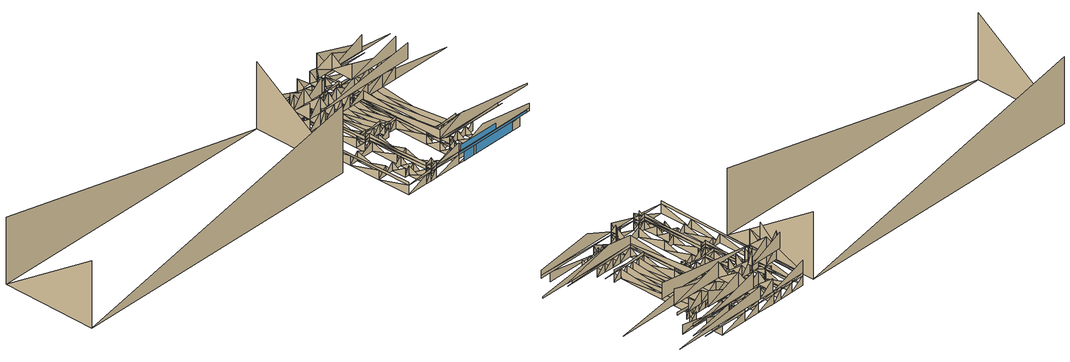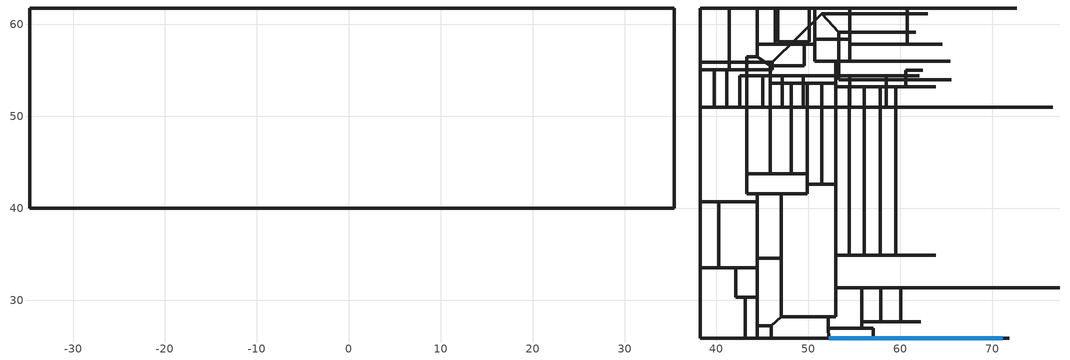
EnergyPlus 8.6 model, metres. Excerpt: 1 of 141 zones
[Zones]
Surface
 wall outside (Wall_Exterior): -34.7,40,0 35.4,40,0 35.4,40,15.24; -34.7,61.78,0 -34.7,40,0 -34.7,40,15.24; 35.4,61.78,0 -34.7,61.78,0 -34.7,61.78,15.24; 35.4,40,0 35.4,61.78,0 35.4,61.78,15.24; 38.22,33.5,0 38.22,25.88,0 38.22,25.88,2.13; 38.22,25.88,0 43.15,25.88,0 43.15,25.88,2.13; 38.22,25.88,2.13 44.44,25.88,2.13 44.44,25.88,2.82; 38.22,61.78,2.13 38.22,25.88,2.13 38.22,25.88,2.82; 38.22,40.72,0 38.22,33.5,0 38.22,33.5,2.13; 38.22,50.96,0 38.22,40.72,0 38.22,40.72,2.13; 38.22,61.78,0 38.22,50.96,0 38.22,50.96,2.13; 38.22,50.96,2.82 41.12,50.96,2.82 41.12,50.96,5.71; 38.22,55.08,2.82 38.22,50.96,2.82 38.22,50.96,5.71; 38.22,50.96,5.71 41.12,50.96,5.71 41.12,50.96,9.37; 38.22,55.08,5.71 38.22,50.96,5.71 38.22,50.96,9.37; 38.22,61.78,2.82 38.22,55.08,2.82 38.22,55.08,5.71; 38.22,55.08,5.71 41.12,55.08,5.71 41.12,55.08,9.37; 38.22,55.9,5.71 38.22,55.08,5.71 38.22,55.08,9.37; 41.12,55.08,5.71 38.22,55.08,5.71 38.22,55.08,9.37; 46.05,55.9,5.71 38.22,55.9,5.71 38.22,55.9,9.37; 41.4,61.78,0 38.22,61.78,0 38.22,61.78,2.13; 41.4,61.78,2.13 38.22,61.78,2.13 38.22,61.78,2.82; 46.65,61.78,2.82 38.22,61.78,2.82 38.22,61.78,5.71; 39.75,55.08,0 41.4,55.08,0 41.4,55.08,2.13; 41.12,55.08,0 39.75,55.08,0 39.75,55.08,2.13; 41.12,50.96,2.82 42.55,50.96,2.82 42.55,50.96,5.71; 41.12,50.96,5.71 65.54,50.96,5.71 65.54,50.96,9.37; 41.4,55.08,0 41.12,55.08,0 41.12,55.08,2.13; 44.44,61.78,0 41.4,61.78,0 41.4,61.78,2.13; 44.44,61.78,2.13 41.4,61.78,2.13 41.4,61.78,2.82; 42.55,50.96,2.82 45.04,50.96,2.82 45.04,50.96,5.71; 43.15,25.88,0 44.44,25.88,0 44.44,25.88,2.13; 43.31,41.58,2.13 43.31,50.96,2.13 43.31,50.96,2.82; 43.31,43.77,2.13 43.31,41.58,2.13 43.31,41.58,2.82; 49.9,43.77,2.13 43.31,43.77,2.13 43.31,43.77,2.82; 43.31,43.77,2.13 45.87,43.77,2.13 45.87,43.77,2.82; 43.31,56.48,2.13 43.31,43.77,2.13 43.31,43.77,2.82; 43.31,50.96,2.13 43.31,56.48,2.13 43.31,56.48,2.82; 53.01,50.96,2.82 43.31,50.96,2.82 43.31,50.96,3.53; 44.44,25.88,0 45.97,25.88,0 45.97,25.88,2.13; 44.44,25.88,2.13 44.44,41.58,2.13 44.44,41.58,2.82; 44.44,27.22,2.13 44.44,25.88,2.13 44.44,25.88,2.82; 44.44,25.88,2.13 45.97,25.88,2.13 45.97,25.88,2.82; 44.44,25.88,2.82 44.44,41.58,2.82 44.44,41.58,3.69; 44.44,27.22,2.82 44.44,25.88,2.82 44.44,25.88,3.69; 44.44,25.88,2.82 45.97,25.88,2.82 45.97,25.88,3.9; 44.44,41.58,2.13 44.44,27.22,2.13 44.44,27.22,2.82; 44.44,41.58,2.82 44.44,27.22,2.82 44.44,27.22,3.69; 44.44,57.81,2.13 46.42,57.81,2.13 46.42,57.81,2.82; 50.69,57.81,2.13 44.44,57.81,2.13 44.44,57.81,2.82; 46.42,61.78,0 44.44,61.78,0 44.44,61.78,2.13; 46.42,61.78,2.13 44.44,61.78,2.13 44.44,61.78,2.82; 45.04,50.96,2.82 47.16,50.96,2.82 47.16,50.96,5.71; 45.87,53.58,2.13 45.87,43.77,2.13 45.87,43.77,2.82; 45.87,43.77,2.13 49.9,43.77,2.13 49.9,43.77,2.82; 45.87,43.77,2.13 45.87,55.47,2.13 45.87,55.47,2.82; 45.87,55.47,2.13 45.87,53.58,2.13 45.87,53.58,2.82; 45.97,25.88,0 52.19,25.88,0 52.19,25.88,2.13; 45.97,25.88,2.13 52.19,25.88,2.13 52.19,25.88,2.82; 45.97,25.88,2.82 52.19,25.88,2.82 52.19,25.88,4.77; 51.46,61.14,5.71 46.05,55.9,5.71 46.05,55.9,9.37; 46.42,57.81,2.13 49.53,57.81,2.13 49.53,57.81,2.82; 50.69,61.78,0 46.42,61.78,0 46.42,61.78,2.13; 50.69,61.78,2.13 46.42,61.78,2.13 46.42,61.78,2.82; 50.08,61.78,2.82 46.65,61.78,2.82 46.65,61.78,5.71; 47.16,50.96,2.82 49.47,50.96,2.82 49.47,50.96,5.71; 49.47,50.96,2.82 54.48,50.96,2.82 54.48,50.96,5.71; 49.53,57.81,2.13 50.69,57.81,2.13 50.69,57.81,2.82; 72.67,61.78,2.82 50.08,61.78,2.82 50.08,61.78,5.71; 54.53,61.78,0 50.69,61.78,0 50.69,61.78,2.13; 54.53,61.78,2.13 50.69,61.78,2.13 50.69,61.78,2.82; 62.97,61.14,5.71 51.46,61.14,5.71 51.46,61.14,9.37; 52.19,25.88,0 57.06,25.88,0 57.06,25.88,2.13; 52.19,25.88,2.13 71.84,25.88,2.13 71.84,25.88,2.82; 52.19,25.88,2.82 71.84,25.88,2.82 71.84,25.88,3.91 58.95,25.88,5.71; 53.01,31.36,2.13 53.01,28.16,2.13 53.01,28.16,2.82; 53.01,28.16,2.13 53.01,42.58,2.13 53.01,42.58,2.82; 53.01,28.16,2.82 53.01,50.96,2.82 53.01,50.96,4.88; 53.01,31.36,2.82 53.01,28.16,2.82 53.01,28.16,4.88; 70.44,31.36,2.13 53.01,31.36,2.13 53.01,31.36,2.82; 53.01,34.87,2.13 53.01,31.36,2.13 53.01,31.36,2.82; 53.01,31.36,2.13 69.13,31.36,2.13 69.13,31.36,2.82; 53.01,31.36,2.82 77.34,31.36,2.82 77.34,31.36,3.15 58.95,31.36,5.71; 53.01,50.96,2.82 53.01,31.36,2.82 53.01,31.36,4.88; 70.44,31.36,2.82 53.01,31.36,2.82 53.01,31.36,4.88 58.95,31.36,5.71; 53.01,53.19,2.13 53.01,34.87,2.13 53.01,34.87,2.82; 53.01,34.87,2.13 61.24,34.87,2.13 61.24,34.87,2.82; 63.86,34.87,2.13 53.01,34.87,2.13 53.01,34.87,2.82; 53.01,42.58,2.13 53.01,53.58,2.13 53.01,53.58,2.82; 76.57,50.96,2.82 53.01,50.96,2.82 53.01,50.96,4.88 58.95,50.96,5.71; 61.24,53.19,2.13 53.01,53.19,2.13 53.01,53.19,2.82; 53.01,53.19,2.13 63.86,53.19,2.13 63.86,53.19,2.82; 53.01,53.58,2.13 53.01,53.19,2.13 53.01,53.19,2.82; 54.48,50.96,2.82 58.47,50.96,2.82 58.47,50.96,5.71; 64.56,57.81,0 54.53,57.81,0 54.53,57.81,2.13; 54.53,57.81,0 60.74,57.81,0 60.74,57.81,2.13; 54.53,57.81,2.13 54.53,58.37,2.13 54.53,58.37,2.82; 54.53,61.78,2.13 54.53,57.81,2.13 54.53,57.81,2.82; 54.53,58.37,2.13 54.53,61.78,2.13 54.53,61.78,2.82; 60.74,61.78,0 54.53,61.78,0 54.53,61.78,2.13; 65.46,61.78,2.13 54.53,61.78,2.13 54.53,61.78,2.82; 57.06,25.88,0 69.19,25.88,0 69.19,25.88,2.13; 58.47,50.96,2.82 62.09,50.96,2.82 62.09,50.96,5.71
 wall outside (Hole): 40.26,33.5,0 38.22,33.5,0 38.22,33.5,2.13; 38.22,33.5,0 40.26,33.5,0 40.26,33.5,2.13; 40.26,40.72,0 38.22,40.72,0 38.22,40.72,2.13; 38.22,40.72,0 40.26,40.72,0 40.26,40.72,2.13; 39.75,50.96,0 38.22,50.96,0 38.22,50.96,2.13; 38.22,50.96,0 39.75,50.96,0 39.75,50.96,2.13; 41.12,55.08,2.82 38.22,55.08,2.82 38.22,55.08,5.71; 38.22,55.08,2.82 41.12,55.08,2.82 41.12,55.08,5.71; 41.12,50.96,0 39.75,50.96,0 39.75,50.96,2.13; 39.75,50.96,0 39.75,55.08,0 39.75,55.08,2.13; 39.75,55.08,0 39.75,50.96,0 39.75,50.96,2.13; 39.75,50.96,0 41.12,50.96,0 41.12,50.96,2.13; 42.09,33.5,0 40.26,33.5,0 40.26,33.5,2.13; 40.26,40.72,0 40.26,33.5,0 40.26,33.5,2.13; 40.26,33.5,0 42.09,33.5,0 42.09,33.5,2.13; 40.26,33.5,0 40.26,40.72,0 40.26,40.72,2.13; 44.44,40.72,0 40.26,40.72,0 40.26,40.72,2.13; 40.26,40.72,0 44.44,40.72,0 44.44,40.72,2.13; 43.31,50.96,0 41.12,50.96,0 41.12,50.96,2.13; 41.12,55.08,0 41.12,50.96,0 41.12,50.96,2.13; 41.12,50.96,0 43.31,50.96,0 43.31,50.96,2.13; 41.12,50.96,0 41.12,55.08,0 41.12,55.08,2.13; 41.12,55.08,2.13 41.12,50.96,2.13 41.12,50.96,2.82; 41.12,50.96,2.13 43.31,50.96,2.13 43.31,50.96,2.82; 41.12,50.96,2.13 41.12,55.08,2.13 41.12,55.08,2.82; 43.31,50.96,2.13 41.12,50.96,2.13 41.12,50.96,2.82; 41.12,50.96,2.82 41.12,55.08,2.82 41.12,55.08,5.71; 41.12,55.08,2.82 41.12,50.96,2.82 41.12,50.96,5.71; 41.12,50.96,5.71 41.12,55.08,5.71 41.12,55.08,9.37; 41.12,55.08,5.71 41.12,50.96,5.71 41.12,50.96,9.37; 41.4,55.08,2.13 41.12,55.08,2.13 41.12,55.08,2.82; 41.12,55.08,2.13 41.4,55.08,2.13 41.4,55.08,2.82; 41.12,55.08,5.71 46.05,55.08,5.71 46.05,55.08,9.37; 46.05,55.08,5.71 41.12,55.08,5.71 41.12,55.08,9.37; 41.4,55.08,0 41.4,61.78,0 41.4,61.78,2.13; 41.4,61.78,0 41.4,55.08,0 41.4,55.08,2.13; 41.4,61.78,2.13 41.4,55.08,2.13 41.4,55.08,2.82; 41.4,55.08,2.13 41.4,61.78,2.13 41.4,61.78,2.82; 42.09,33.5,0 42.09,30.31,0 42.09,30.31,2.13; 42.09,30.31,0 43.15,30.31,0 43.15,30.31,2.13; 43.15,30.31,0 42.09,30.31,0 42.09,30.31,2.13; 42.09,30.31,0 42.09,33.5,0 42.09,33.5,2.13; 44.44,33.5,0 42.09,33.5,0 42.09,33.5,2.13; 42.09,33.5,0 44.44,33.5,0 44.44,33.5,2.13; 42.55,54.44,2.82 42.55,50.96,2.82 42.55,50.96,5.71; 42.55,50.96,2.82 42.55,54.44,2.82 42.55,54.44,5.71; 45.04,54.44,2.82 42.55,54.44,2.82 42.55,54.44,5.71; 42.55,54.44,2.82 45.04,54.44,2.82 45.04,54.44,5.71; 43.15,25.88,0 43.15,30.31,0 43.15,30.31,2.13; 43.15,30.31,0 43.15,25.88,0 43.15,25.88,2.13; 43.15,30.31,0 44.44,30.31,0 44.44,30.31,2.13; 44.44,30.31,0 43.15,30.31,0 43.15,30.31,2.13; 43.31,43.77,0 43.31,41.58,0 43.31,41.58,2.13; 43.31,41.58,0 44.44,41.58,0 44.44,41.58,2.13; 44.44,41.58,0 43.31,41.58,0 43.31,41.58,2.13; 43.31,41.58,0 43.31,43.77,0 43.31,43.77,2.13; 44.44,41.58,2.13 43.31,41.58,2.13 43.31,41.58,2.82; 43.31,41.58,2.13 44.44,41.58,2.13 44.44,41.58,2.82; 43.31,50.96,2.82 43.31,41.58,2.82 43.31,41.58,3.53; 43.31,41.58,2.82 44.44,41.58,2.82 44.44,41.58,3.69; 44.44,41.58,2.82 43.31,41.58,2.82 43.31,41.58,3.53; 43.31,41.58,2.82 43.31,50.96,2.82 43.31,50.96,3.53; 43.31,50.96,0 43.31,43.77,0 43.31,43.77,2.13; 43.31,43.77,0 45.87,43.77,0 45.87,43.77,2.13; 45.87,43.77,0 43.31,43.77,0 43.31,43.77,2.13; 43.31,43.77,0 43.31,50.96,0 43.31,50.96,2.13; 45.87,50.96,0 43.31,50.96,0 43.31,50.96,2.13; 43.31,50.96,0 45.87,50.96,0 45.87,50.96,2.13; 43.31,56.48,0 43.31,50.96,0 43.31,50.96,2.13; 43.31,50.96,0 43.31,56.48,0 43.31,56.48,2.13; 44.44,56.48,0 43.31,56.48,0 43.31,56.48,2.13; 43.31,56.48,0 44.44,56.48,0 44.44,56.48,2.13; 43.31,56.48,2.13 44.44,56.48,2.13 44.44,56.48,2.82; 44.44,56.48,2.13 43.31,56.48,2.13 43.31,56.48,2.82; 44.44,25.88,0 44.44,27.22,0 44.44,27.22,2.13; 44.44,27.22,0 44.44,25.88,0 44.44,25.88,2.13; 44.44,30.31,0 44.44,27.22,0 44.44,27.22,2.13; 44.44,27.22,0 45.97,27.22,0 45.97,27.22,2.13; 44.44,27.22,0 44.44,30.31,0 44.44,30.31,2.13; 45.97,27.22,0 44.44,27.22,0 44.44,27.22,2.13; 44.44,27.22,2.13 45.97,27.22,2.13 45.97,27.22,2.82; 45.97,27.22,2.13 44.44,27.22,2.13 44.44,27.22,2.82; 44.44,27.22,2.82 45.97,27.22,2.82 45.97,27.22,3.9; 45.97,27.22,2.82 44.44,27.22,2.82 44.44,27.22,3.69; 44.44,30.31,0 44.44,33.5,0 44.44,33.5,2.13; 44.44,33.5,0 44.44,30.31,0 44.44,30.31,2.13; 44.44,34.57,0 44.44,33.5,0 44.44,33.5,2.13; 44.44,33.5,0 44.44,34.57,0 44.44,34.57,2.13; 47.06,34.57,0 44.44,34.57,0 44.44,34.57,2.13; 44.44,34.57,0 47.06,34.57,0 47.06,34.57,2.13; 44.44,40.72,0 44.44,34.57,0 44.44,34.57,2.13; 44.44,34.57,0 44.44,40.72,0 44.44,40.72,2.13; 44.44,41.58,0 44.44,40.72,0 44.44,40.72,2.13; 44.44,40.72,0 44.44,41.58,0 44.44,41.58,2.13; 44.44,41.58,0 47.06,41.58,0 47.06,41.58,2.13; 47.06,41.58,0 44.44,41.58,0 44.44,41.58,2.13; 45.87,55.47,0 44.44,56.48,0 44.44,56.48,2.13; 44.44,57.81,0 44.44,56.48,0 44.44,56.48,2.13; 44.44,56.48,0 45.87,55.47,0 45.87,55.47,2.13; 44.44,56.48,0 44.44,57.81,0 44.44,57.81,2.13; 44.44,56.48,2.13 44.44,57.81,2.13 44.44,57.81,2.82; 44.44,57.81,2.13 44.44,56.48,2.13 44.44,56.48,2.82; 44.44,56.48,2.13 45.87,55.47,2.13 45.87,55.47,2.82; 45.87,55.47,2.13 44.44,56.48,2.13 44.44,56.48,2.82; 46.42,57.81,0 44.44,57.81,0 44.44,57.81,2.13; 44.44,57.81,0 44.44,61.78,0 44.44,61.78,2.13; 44.44,57.81,0 46.42,57.81,0 46.42,57.81,2.13; 44.44,61.78,0 44.44,57.81,0 44.44,57.81,2.13; 44.44,61.78,2.13 44.44,57.81,2.13 44.44,57.81,2.82; 44.44,57.81,2.13 44.44,61.78,2.13 44.44,61.78,2.82; 45.04,50.96,2.82 45.04,54.44,2.82 45.04,54.44,5.71; 45.04,54.44,2.82 45.04,50.96,2.82 45.04,50.96,5.71; 47.16,54.44,2.82 45.04,54.44,2.82 45.04,54.44,5.71; 45.04,54.44,2.82 47.16,54.44,2.82 47.16,54.44,5.71; 45.87,50.96,0 45.87,43.77,0 45.87,43.77,2.13; 45.87,43.77,0 48.13,43.77,0 48.13,43.77,2.13; 45.87,43.77,0 45.87,50.96,0 45.87,50.96,2.13; 48.13,43.77,0 45.87,43.77,0 45.87,43.77,2.13; 45.87,53.58,0 45.87,50.96,0 45.87,50.96,2.13; 45.87,50.96,0 45.87,53.58,0 45.87,53.58,2.13; 48.13,53.58,0 45.87,53.58,0 45.87,53.58,2.13; 45.87,55.47,0 45.87,53.58,0 45.87,53.58,2.13; 45.87,53.58,0 48.13,53.58,0 48.13,53.58,2.13; 45.87,53.58,0 45.87,55.47,0 45.87,55.47,2.13; 53.01,53.58,2.13 45.87,53.58,2.13 45.87,53.58,2.82; 45.87,53.58,2.13 53.01,53.58,2.13 53.01,53.58,2.82; 49.53,55.47,0 45.87,55.47,0 45.87,55.47,2.13; 45.87,55.47,0 49.53,55.47,0 49.53,55.47,2.13; 45.97,27.22,0 45.97,25.88,0 45.97,25.88,2.13; 45.97,25.88,0 45.97,27.22,0 45.97,27.22,2.13; 45.97,27.22,2.13 45.97,25.88,2.13 45.97,25.88,2.82; 45.97,25.88,2.13 45.97,27.22,2.13 45.97,27.22,2.82; 45.97,27.22,2.82 45.97,25.88,2.82 45.97,25.88,3.9; 45.97,25.88,2.82 45.97,27.22,2.82 45.97,27.22,3.9; 47.06,28.16,0 45.97,27.22,0 45.97,27.22,2.13; 45.97,27.22,0 47.06,28.16,0 47.06,28.16,2.13; 46.05,55.08,5.71 46.05,55.9,5.71 46.05,55.9,9.37; 46.05,55.9,5.71 46.05,55.08,5.71 46.05,55.08,9.37; 49.53,57.81,0 46.42,57.81,0 46.42,57.81,2.13; 46.42,57.81,0 46.42,61.78,0 46.42,61.78,2.13; 46.42,61.78,0 46.42,57.81,0 46.42,57.81,2.13; 46.42,57.81,0 49.53,57.81,0 49.53,57.81,2.13; 46.42,61.78,2.13 46.42,57.81,2.13 46.42,57.81,2.82; 46.42,57.81,2.13 46.42,61.78,2.13 46.42,61.78,2.82; 46.65,58.09,2.82 50.08,58.09,2.82 50.08,58.09,5.71; 46.65,61.78,2.82 46.65,58.09,2.82 46.65,58.09,5.71; 46.65,58.09,2.82 46.65,61.78,2.82 46.65,61.78,5.71; 50.08,58.09,2.82 46.65,58.09,2.82 46.65,58.09,5.71; 47.06,34.57,0 47.06,28.16,0 47.06,28.16,2.13; 47.06,28.16,0 52.18,28.16,0 52.18,28.16,2.13; 52.18,28.16,0 47.06,28.16,0 47.06,28.16,2.13; 47.06,28.16,0 47.06,34.57,0 47.06,34.57,2.13; 47.06,41.58,0 47.06,34.57,0 47.06,34.57,2.13; 47.06,34.57,0 47.06,41.58,0 47.06,41.58,2.13; 49.9,41.58,0 47.06,41.58,0 47.06,41.58,2.13; 47.06,41.58,0 49.9,41.58,0 49.9,41.58,2.13; 47.16,50.96,2.82 47.16,54.44,2.82 47.16,54.44,5.71; 47.16,54.44,2.82 47.16,50.96,2.82 47.16,50.96,5.71; 49.47,54.44,2.82 47.16,54.44,2.82 47.16,54.44,5.71; 47.16,54.44,2.82 49.47,54.44,2.82 49.47,54.44,5.71; 48.13,53.58,0 48.13,43.77,0 48.13,43.77,2.13; 48.13,43.77,0 49.9,43.77,0 49.9,43.77,2.13; 48.13,43.77,0 48.13,53.58,0 48.13,53.58,2.13; 49.9,43.77,0 48.13,43.77,0 48.13,43.77,2.13; 49.9,53.58,0 48.13,53.58,0 48.13,53.58,2.13; 48.13,53.58,0 49.9,53.58,0 49.9,53.58,2.13; 49.47,50.96,2.82 49.47,54.44,2.82 49.47,54.44,5.71; 49.47,54.44,2.82 49.47,50.96,2.82 49.47,50.96,5.71; 54.48,54.44,2.82 49.47,54.44,2.82 49.47,54.44,5.71; 49.47,54.44,2.82 54.48,54.44,2.82 54.48,54.44,5.71; 49.53,57.81,0 49.53,55.47,0 49.53,55.47,2.13; 49.53,55.47,0 49.53,57.81,0 49.53,57.81,2.13; 50.69,57.81,0 49.53,57.81,0 49.53,57.81,2.13; 49.53,57.81,0 50.69,57.81,0 50.69,57.81,2.13; 49.9,42.58,0 49.9,41.58,0 49.9,41.58,2.13; 49.9,41.58,0 49.9,42.58,0 49.9,42.58,2.13; 49.9,43.77,0 49.9,42.58,0 49.9,42.58,2.13; 49.9,42.58,0 51.47,42.58,0 51.47,42.58,2.13; 51.47,42.58,0 49.9,42.58,0 49.9,42.58,2.13; 49.9,42.58,0 49.9,43.77,0 49.9,43.77,2.13; 53.01,42.58,2.13 49.9,42.58,2.13 49.9,42.58,2.82; 49.9,42.58,2.13 49.9,43.77,2.13 49.9,43.77,2.82; 49.9,43.77,2.13 49.9,42.58,2.13 49.9,42.58,2.82; 49.9,42.58,2.13 53.01,42.58,2.13 53.01,42.58,2.82; 49.9,43.77,0 49.9,53.58,0 49.9,53.58,2.13; 49.9,53.58,0 49.9,43.77,0 49.9,43.77,2.13; 51.47,53.58,0 49.9,53.58,0 49.9,53.58,2.13; 49.9,53.58,0 51.47,53.58,0 51.47,53.58,2.13; 50.08,58.09,2.82 50.08,61.78,2.82 50.08,61.78,5.71; 50.08,61.78,2.82 50.08,58.09,2.82 50.08,58.09,5.71; 53.01,55.99,0 50.69,55.99,0 50.69,55.99,2.13; 50.69,55.99,0 50.69,57.81,0 50.69,57.81,2.13; 50.69,57.81,0 50.69,55.99,0 50.69,55.99,2.13; 50.69,55.99,0 53.01,55.99,0 53.01,55.99,2.13; 50.69,58.37,0 50.69,57.81,0 50.69,57.81,2.13; 50.69,57.81,0 50.69,58.37,0 50.69,58.37,2.13; 50.69,57.81,2.13 50.69,58.37,2.13 50.69,58.37,2.82; 50.69,58.37,2.13 50.69,57.81,2.13 50.69,57.81,2.82; 54.53,58.37,0 50.69,58.37,0 50.69,58.37,2.13; 50.69,58.37,0 50.69,61.78,0 50.69,61.78,2.13; 50.69,58.37,0 54.53,58.37,0 54.53,58.37,2.13; 50.69,61.78,0 50.69,58.37,0 50.69,58.37,2.13; 50.69,58.37,2.13 50.69,61.78,2.13 50.69,61.78,2.82; 50.69,58.37,2.13 54.53,58.37,2.13 54.53,58.37,2.82; 50.69,61.78,2.13 50.69,58.37,2.13 50.69,58.37,2.82; 54.53,58.37,2.13 50.69,58.37,2.13 50.69,58.37,2.82; 51.46,61.14,5.71 53.31,59.13,5.71 53.31,59.13,9.37; 53.31,59.13,5.71 51.46,61.14,5.71 51.46,61.14,9.37; 51.47,42.58,0 51.47,53.58,0 51.47,53.58,2.13; 51.47,53.58,0 51.47,42.58,0 51.47,42.58,2.13; 51.47,42.58,0 53.01,42.58,0 53.01,42.58,2.13; 53.01,42.58,0 51.47,42.58,0 51.47,42.58,2.13; 53.01,53.58,0 51.47,53.58,0 51.47,53.58,2.13; 51.47,53.58,0 53.01,53.58,0 53.01,53.58,2.13; 55.81,26.95,0 52.18,26.95,0 52.18,26.95,2.13; 52.18,26.95,0 52.19,25.88,0 52.19,25.88,2.13; 52.18,28.16,0 52.18,26.95,0 52.18,26.95,2.13; 52.18,26.95,0 55.81,26.95,0 55.81,26.95,2.13; 52.18,26.95,0 52.18,28.16,0 52.18,28.16,2.13; 52.19,25.88,0 52.18,26.95,0 52.18,26.95,2.13; 52.18,28.16,2.13 52.18,26.95,2.13 52.18,26.95,2.82; 52.18,26.95,2.13 52.19,25.88,2.13 52.19,25.88,2.82; 52.18,26.95,2.13 52.18,28.16,2.13 52.18,28.16,2.82; 52.19,25.88,2.13 52.18,26.95,2.13 52.18,26.95,2.82; 52.18,26.95,2.82 52.18,28.16,2.82 52.18,28.16,4.77; 52.19,25.88,2.82 52.18,26.95,2.82 52.18,26.95,4.77; 52.18,28.16,2.82 52.18,26.95,2.82 52.18,26.95,4.77; 52.18,26.95,2.82 52.19,25.88,2.82 52.19,25.88,4.77; 53.01,28.16,0 52.18,28.16,0 52.18,28.16,2.13; 52.18,28.16,0 53.01,28.16,0 53.01,28.16,2.13; 53.01,28.16,2.13 52.18,28.16,2.13 52.18,28.16,2.82; 52.18,28.16,2.13 53.01,28.16,2.13 53.01,28.16,2.82; 52.18,28.16,2.82 53.01,28.16,2.82 53.01,28.16,4.88; 53.01,28.16,2.82 52.18,28.16,2.82 52.18,28.16,4.77; 53.01,31.36,0 53.01,28.16,0 53.01,28.16,2.13; 53.01,28.16,0 53.01,31.36,0 53.01,31.36,2.13; 55.81,31.36,0 53.01,31.36,0 53.01,31.36,2.13; 53.01,34.87,0 53.01,31.36,0 53.01,31.36,2.13; 53.01,31.36,0 55.81,31.36,0 55.81,31.36,2.13; 53.01,31.36,0 53.01,34.87,0 53.01,34.87,2.13; 53.01,42.58,0 53.01,34.87,0 53.01,34.87,2.13; 53.01,34.87,0 54.45,34.87,0 54.45,34.87,2.13; 54.45,34.87,0 53.01,34.87,0 53.01,34.87,2.13; 53.01,34.87,0 53.01,42.58,0 53.01,42.58,2.13; 53.01,42.58,0 53.01,53.19,0 53.01,53.19,2.13; 53.01,53.19,0 53.01,42.58,0 53.01,42.58,2.13; 53.01,53.19,0 53.01,53.58,0 53.01,53.58,2.13; 54.45,53.19,0 53.01,53.19,0 53.01,53.19,2.13; 53.01,53.58,0 53.01,53.19,0 53.01,53.19,2.13; 53.01,53.19,0 54.45,53.19,0 54.45,53.19,2.13; 53.01,53.58,0 53.01,55.99,0 53.01,55.99,2.13; 53.01,55.99,0 53.01,53.58,0 53.01,53.58,2.13; 54.53,55.99,0 53.01,55.99,0 53.01,55.99,2.13; 53.01,55.99,0 54.53,55.99,0 54.53,55.99,2.13; 53.31,54,5.71 53.31,59.13,5.71 53.31,59.13,9.37; 65.54,54,5.71 53.31,54,5.71 53.31,54,9.37; 53.31,54,5.71 65.54,54,5.71 65.54,54,9.37; 53.31,59.13,5.71 53.31,54,5.71 53.31,54,9.37; 53.31,59.13,5.71 61.69,59.13,5.71 61.69,59.13,9.37; 61.69,59.13,5.71 53.31,59.13,5.71 53.31,59.13,9.37; 54.45,34.87,0 54.45,53.19,0 54.45,53.19,2.13; 54.45,53.19,0 54.45,34.87,0 54.45,34.87,2.13; 54.45,34.87,0 56.1,34.87,0 56.1,34.87,2.13; 56.1,34.87,0 54.45,34.87,0 54.45,34.87,2.13; 56.1,53.19,0 54.45,53.19,0 54.45,53.19,2.13; 54.45,53.19,0 56.1,53.19,0 56.1,53.19,2.13; 54.48,50.96,2.82 54.48,54.44,2.82 54.48,54.44,5.71; 54.48,54.44,2.82 54.48,50.96,2.82 54.48,50.96,5.71; 58.47,54.44,2.82 54.48,54.44,2.82 54.48,54.44,5.71; 54.48,54.44,2.82 58.47,54.44,2.82 58.47,54.44,5.71; 65.46,55.99,0 54.53,55.99,0 54.53,55.99,2.13; 54.53,57.81,0 54.53,55.99,0 54.53,55.99,2.13; 54.53,55.99,0 65.46,55.99,0 65.46,55.99,2.13; 54.53,55.99,0 54.53,57.81,0 54.53,57.81,2.13; 54.53,57.81,0 54.53,58.37,0 54.53,58.37,2.13; 54.53,58.37,0 54.53,57.81,0 54.53,57.81,2.13; 64.56,57.81,2.13 54.53,57.81,2.13 54.53,57.81,2.82; 54.53,57.81,2.13 64.56,57.81,2.13 64.56,57.81,2.82; 54.53,58.37,0 54.53,61.78,0 54.53,61.78,2.13; 54.53,61.78,0 54.53,58.37,0 54.53,58.37,2.13; 57.06,26.95,0 55.81,26.95,0 55.81,26.95,2.13; 55.81,26.95,0 55.81,27.64,0 55.81,27.64,2.13; 55.81,27.64,0 55.81,26.95,0 55.81,26.95,2.13; 55.81,26.95,0 57.06,26.95,0 57.06,26.95,2.13; 55.81,27.64,0 55.81,31.36,0 55.81,31.36,2.13; 57.88,27.64,0 55.81,27.64,0 55.81,27.64,2.13; 55.81,31.36,0 55.81,27.64,0 55.81,27.64,2.13; 55.81,27.64,0 57.88,27.64,0 57.88,27.64,2.13; 55.81,31.36,0 57.88,31.36,0 57.88,31.36,2.13; 57.88,31.36,0 55.81,31.36,0 55.81,31.36,2.13; 56.1,34.87,0 56.1,53.19,0 56.1,53.19,2.13; 56.1,53.19,0 56.1,34.87,0 56.1,34.87,2.13; 56.1,34.87,0 57.84,34.87,0 57.84,34.87,2.13; 57.84,34.87,0 56.1,34.87,0 56.1,34.87,2.13; 57.84,53.19,0 56.1,53.19,0 56.1,53.19,2.13; 56.1,53.19,0 57.84,53.19,0 57.84,53.19,2.13; 57.06,25.88,0 57.06,26.95,0 57.06,26.95,2.13; 57.06,26.95,0 57.06,25.88,0 57.06,25.88,2.13; 57.84,34.87,0 57.84,53.19,0 57.84,53.19,2.13; 57.84,53.19,0 57.84,34.87,0 57.84,34.87,2.13; 57.84,34.87,0 59.49,34.87,0 59.49,34.87,2.13; 59.49,34.87,0 57.84,34.87,0 57.84,34.87,2.13; 59.49,53.19,0 57.84,53.19,0 57.84,53.19,2.13; 57.84,53.19,0 59.49,53.19,0 59.49,53.19,2.13; 57.88,31.36,0 57.88,27.64,0 57.88,27.64,2.13; 57.88,27.64,0 60.05,27.64,0 60.05,27.64,2.13; 60.05,27.64,0 57.88,27.64,0 57.88,27.64,2.13; 57.88,27.64,0 57.88,31.36,0 57.88,31.36,2.13; 57.88,31.36,0 60.05,31.36,0 60.05,31.36,2.13; 60.05,31.36,0 57.88,31.36,0 57.88,31.36,2.13; 58.47,50.96,2.82 58.47,54.44,2.82 58.47,54.44,5.71; 58.47,54.44,2.82 58.47,50.96,2.82 58.47,50.96,5.71; 62.09,54.44,2.82 58.47,54.44,2.82 58.47,54.44,5.71; 58.47,54.44,2.82 62.09,54.44,2.82 62.09,54.44,5.71; 59.49,34.87,0 59.49,53.19,0 59.49,53.19,2.13; 59.49,53.19,0 59.49,34.87,0 59.49,34.87,2.13; 59.49,34.87,0 61.24,34.87,0 61.24,34.87,2.13; 61.24,34.87,0 59.49,34.87,0 59.49,34.87,2.13; 60.58,53.19,0 59.49,53.19,0 59.49,53.19,2.13; 59.49,53.19,0 60.58,53.19,0 60.58,53.19,2.13; 60.05,27.64,0 60.05,31.36,0 60.05,31.36,2.13; 60.05,31.36,0 60.05,27.64,0 60.05,27.64,2.13; 60.05,27.64,0 62.21,27.64,0 62.21,27.64,2.13; 62.21,27.64,0 60.05,27.64,0 60.05,27.64,2.13; 60.05,31.36,0 62.21,31.36,0 62.21,31.36,2.13; 62.21,31.36,0 60.05,31.36,0 60.05,31.36,2.13; 61.24,53.19,0 60.58,53.19,0 60.58,53.19,2.13; 60.58,53.19,0 60.58,55.02,0 60.58,55.02,2.13; 60.58,55.02,0 60.58,53.19,0 60.58,53.19,2.13; 60.58,53.19,0 61.24,53.19,0 61.24,53.19,2.13; 60.58,55.02,0 62.45,55.02,0 62.45,55.02,2.13; 62.45,55.02,0 60.58,55.02,0 60.58,55.02,2.13; 60.74,57.81,0 60.74,61.78,0 60.74,61.78,2.13
 window (Glass): 52.19,25.88 71.16,25.88 z2.13:2.59; 52.8,25.88 62.56,25.88 z2.82:4.04; 53.72,25.88 56.38,25.88 / 57.06,25.88 67.19,25.88 z0:1.98
[Building]
NoeValleyWFM.idf: North Axis {deg}=356.173; Terrain=City; Solar Distribution=FullInteriorAndExteriorWithReflections; Maximum Number of Warmup Days=25; Minimum Number of Warmup Days=6
[Site:Location]
1E1ABA: Latitude {deg}=0; Longitude {deg}=0; Time Zone {hr}=0; Elevation {m}=0
[Material]
Name | Roughness | Thickness {m} | Conductivity {W/m-K} | Density {kg/m3} | Specific Heat {J/kg-K}
G01a 19mm gypsum board | MediumSmooth | 0.019 | 0.16 | 800 | 1090
Insulation: Cellular glass - 75mm | MediumRough | 0.075 | 0.05 | 136 | 750
Plywood (Douglas Fir) - 12.7mm | Smooth | 0.0127 | 0.12 | 540 | 1210
F14 Slate or tile | VeryRough | 0.0127 | 1.59 | 1920 | 1260
[Material:NoMass]
Name | Roughness | Thermal Resistance {m2-K/W} | Thermal Absorptance | Solar Absorptance | Visible Absorptance
Vaporseal - plastic film | Rough | 0.002
Air | VeryRough | 0.00158499 | 0.001 | 0.001 | 0.001
[WindowMaterial:Glazing]
Glass_Existing: Optical Data Type=SpectralAverage; Thickness {m}=0.003175; Front Side Infrared Hemispherical Emissivity=0.84; Back Side Infrared Hemispherical Emissivity=0.84; Conductivity {W/m-K}=0.9; Dirt Correction Factor for Solar and Visible Transmittance=1; Solar Diffusing=No; Young's modulus {Pa}=72000000000; Poisson's ratio=0.22
[WindowMaterial:Gas]
Air_Glazing: Gas Type=Air; Thickness {m}=0.00635
[Construction]
Wall_Exterior: F14 Slate or tile, Vaporseal - plastic film, Insulation: Cellular glass - 75mm, Plywood (Douglas Fir) - 12.7mm, G01a 19mm gypsum board
Hole: Air
Glass: Glass_Existing, Air_Glazing, Glass_Existing
[Exterior:Lights] Schedule=Lighting_Outdoor; Control Option=AstronomicalClock
Name | Design Level {W}
M3-A Exterior; M3-B Exterior; M3-C Exterior; M3-D Exterior; M3-E Exterior; M3-F Exterior; M3-G Exterior; M3-H Exterior | 70
M4-A Exterior; M4-B Exterior | 26
[Schedule:Compact]
Lighting_Outdoor: Through: 12/31, For: Weekdays, Until: 06:00, 0.05, Until: 08:00, 0.2, Until: 09:00, 0.5, Until: 18:00, 0.9, Until: 20:00, 0.6, Until: 21:00, 0.5, Until: 22:00, 0.2, Until: 24:00, 0.05, For: Saturday, Until: 06:00, 0.05, Until: 08:00, 0.1, Until: 09:00, 0.3, Until: 10:00, 0.6, Until: 18:00, 0.9, Until: 19:00, 0.5, Until: 21:00, 0.3, Until: 22:00, 0.1, Until: 24:00, 0.05, For: SummerDesignDay, Until: 24:00, 1, For: WinterDesignDay, Until: 24:00, 0, For: Sunday Holidays AllOtherDays, Until: 06:00, 0.05, Until: 10:00, 0.1, Until: 12:00, 0.4, Until: 17:00, 0.6, Until: 18:00, 0.4, Until: 22:00, 0.2, Until: 24:00, 0.05
